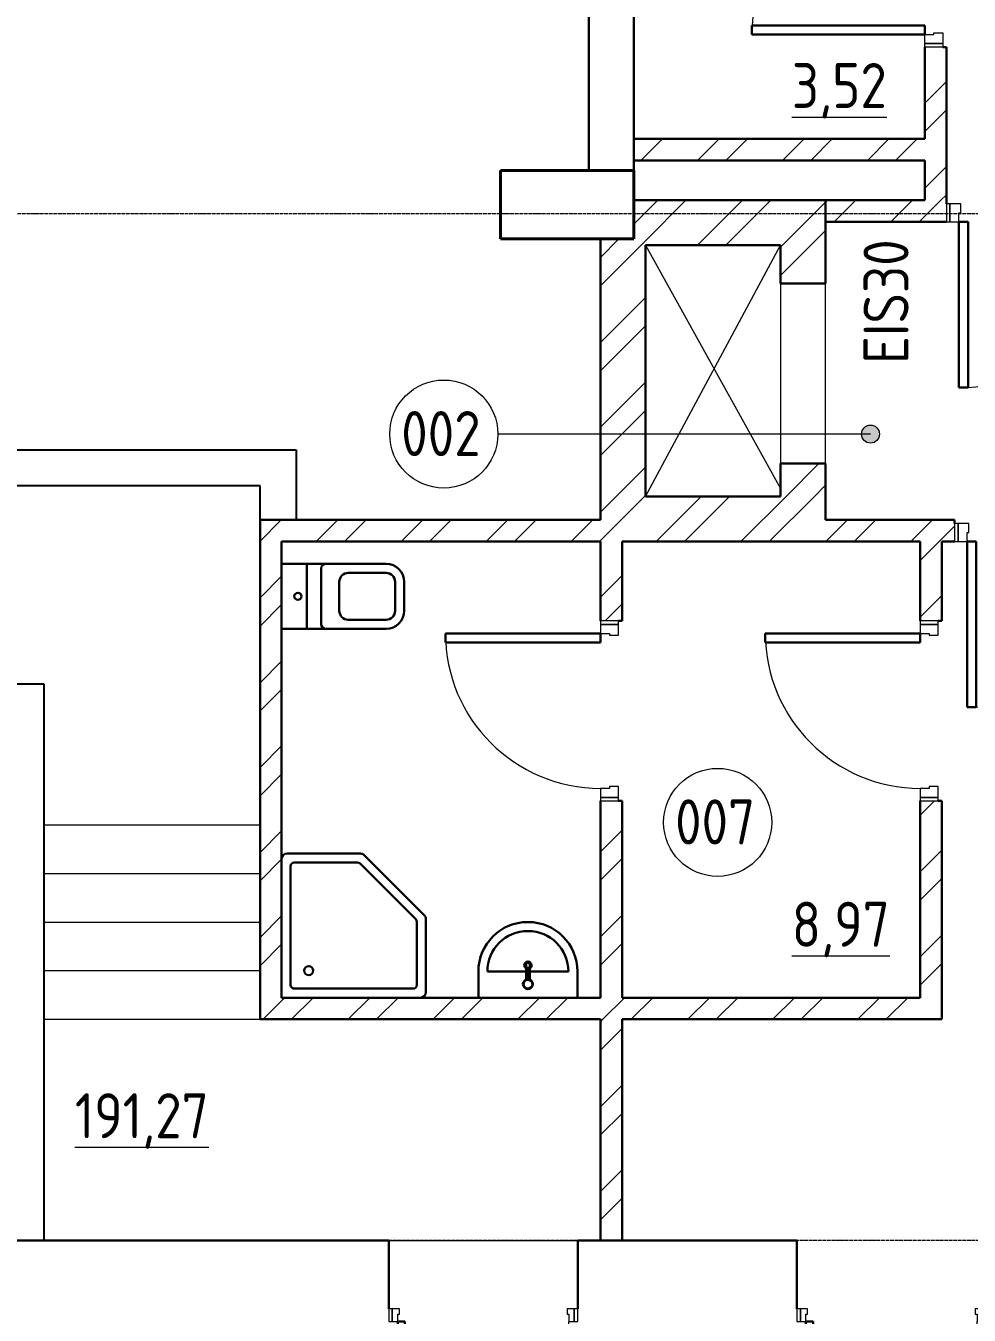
# Model space of a CAD drawing. Header units: millimetres. Extents: x -695119 to 412940, y -249585 to 622758.
# Drawn here: x -290503 to -285267, y 546611 to 553769 of the extents above; entities that cross this region are included whole.
import ezdxf

# ---------------------------------------------------------------- set-up
doc = ezdxf.new("R2010")
doc.units = ezdxf.units.MM
doc.linetypes.add('ADSK_Линия сетки', pattern=[25, 20, -2.5, 0, -2.5])
doc.linetypes.add('Сверху', pattern=[3.96875, 2.38125, -1.5875])
for name, color, linetype, lineweight in [('Двери', 8, 'Continuous', 9), ('Каркас_Импост', 8, 'Continuous', 9), ('Лестницы', 8, 'Continuous', 9), ('Линии', 7, 'Continuous', 9), ('Марки помещений', 8, 'Continuous', 20), ('Монтажный зазор', 8, 'Continuous', 9), ('Несущие колонны', 252, 'Continuous', 18), ('Оси', 252, 'Continuous', 9), ('Панель', 252, 'Continuous', 30), ('Перекрытия', 7, 'Continuous', 18), ('Средние линии', 8, 'Continuous', 30), ('Стены разрез', 7, 'Continuous', 30), ('Текстовые примечания', 7, 'Continuous', 9), ('Тонкие линии', 7, 'Continuous', 18), ('Элементы узлов', 8, 'Continuous', 18)]:
    doc.layers.add(name, color=color, linetype=linetype, lineweight=lineweight)
doc.layers.add('Стены', color=194, linetype='Continuous')
doc.styles.add('GOST Common_2', font='', dxfattribs={"width": 0.9, "height": 250})
doc.styles.get('GOST Common_2').set_extended_font_data('GOST type B')
pattern_1 = [(45, (-308602.84, 531665.36), (-235.7317, 235.7317), []), (45, (-308445.7, 531665.36), (-235.7317, 235.7317), [])]

# ---------------------------------------------------------------- blocks, each defined once
blk = doc.blocks.new('ADSK_КолоннаЖБ_Прямоугольная1 - Ш_380x740 мм-1595554-План подвала смеж')
at = {"layer": 'Несущие колонны', "lineweight": 40}
for p, q in [((-370, 190), (370, 190)), ((-370, -190), (-370, 190)), ((370, 190), (370, -190)), ((370, -190), (-370, -190))]:
    blk.add_line(p, q, dxfattribs=at)
blk = doc.blocks.new('AC_Дверь_Однопольная_Деревянная - Ш_Кухня_1000х2200h Л-1557490-План подвала смеж')
at = {"layer": 'Каркас_Импост'}
for p, q in [((-430, 60), (-480, 60)), ((-480, 60), (-480, -40)), ((-430, 10), (-430, 60)), ((-420, 10), (-430, 10)), ((-420, -40), (-420, 10)), ((430, 10), (420, 10)), ((420, 10), (420, -40)), ((480, 60), (430, 60)), ((430, 60), (430, 10)), ((480, -40), (480, 60)), ((-480, -40), (-420, -40)), ((420, -40), (480, -40))]:
    blk.add_line(p, q, dxfattribs=at)
at = {"layer": 'Монтажный зазор'}
for p, q in [((-480, 60), (-500, 60)), ((-500, 60), (-500, -40)), ((-480, -40), (-480, 60)), ((500, 60), (480, 60)), ((480, 60), (480, -40)), ((500, -40), (500, 60)), ((-500, -40), (-480, -40)), ((480, -40), (500, -40))]:
    blk.add_line(p, q, dxfattribs=at)
at = {"layer": 'Панель'}
for p, q in [((430, 920), (380, 920)), ((380, 920), (380, 60)), ((430, 60), (430, 920)), ((380, 60), (430, 60))]:
    blk.add_line(p, q, dxfattribs=at)
at = {"layer": 'Панель', "lineweight": 9}
blk.add_arc((430, 60), 860, 90, 180, dxfattribs=at)
blk = doc.blocks.new('AC_Дверь_Однопольная_Стальная - Ш_1050х2200h _ Подвал_ Л-1450125-План подвала смеж')
at = {"layer": 'Каркас_Импост'}
for p, q in [((-475, 225), (-505, 225)), ((-505, 225), (-505, 155)), ((-475, 185), (-475, 225)), ((505, 225), (475, 225)), ((475, 225), (475, 185)), ((505, 155), (505, 225)), ((-505, 155), (-465, 155)), ((-465, 185), (-475, 185)), ((-465, 155), (-465, 185)), ((475, 185), (465, 185)), ((465, 185), (465, 155)), ((465, 155), (505, 155))]:
    blk.add_line(p, q, dxfattribs=at)
at = {"layer": 'Монтажный зазор'}
for p, q in [((-505, 225), (-525, 225)), ((-525, 225), (-525, 155)), ((-505, 155), (-505, 225)), ((525, 225), (505, 225)), ((505, 225), (505, 155)), ((525, 155), (525, 225)), ((-525, 155), (-505, 155)), ((505, 155), (525, 155))]:
    blk.add_line(p, q, dxfattribs=at)
at = {"layer": 'Панель'}
for p, q in [((475, 1175), (435, 1175)), ((435, 1175), (435, 225)), ((475, 225), (475, 1175)), ((435, 225), (475, 225))]:
    blk.add_line(p, q, dxfattribs=at)
at = {"layer": 'Панель', "lineweight": 9}
blk.add_arc((475, 225), 950, 90, 180, dxfattribs=at)
blk = doc.blocks.new('AC_Дверь_Однопольная_Деревянная - Ш_Тех__1060х2200h Л-2192255-План подвала смеж')
at = {"layer": 'Каркас_Импост'}
for p, q in [((-460, 60), (-510, 60)), ((-510, 60), (-510, -40)), ((-460, 10), (-460, 60)), ((-450, 10), (-460, 10)), ((-450, -40), (-450, 10)), ((460, 10), (450, 10)), ((450, 10), (450, -40)), ((510, 60), (460, 60)), ((460, 60), (460, 10)), ((510, -40), (510, 60)), ((-510, -40), (-450, -40)), ((450, -40), (510, -40))]:
    blk.add_line(p, q, dxfattribs=at)
at = {"layer": 'Монтажный зазор'}
for p, q in [((-510, 60), (-530, 60)), ((-530, 60), (-530, -40)), ((-510, -40), (-510, 60)), ((530, 60), (510, 60)), ((510, 60), (510, -40)), ((530, -40), (530, 60)), ((-530, -40), (-510, -40)), ((510, -40), (530, -40))]:
    blk.add_line(p, q, dxfattribs=at)
at = {"layer": 'Панель'}
for p, q in [((460, 980), (410, 980)), ((410, 980), (410, 60)), ((460, 60), (460, 980)), ((410, 60), (460, 60))]:
    blk.add_line(p, q, dxfattribs=at)
at = {"layer": 'Панель', "lineweight": 9}
blk.add_arc((460, 60), 920, 90, 180, dxfattribs=at)
blk = doc.blocks.new('Дверь-Проем - 1000x 1060 мм-3565589-План подвала смеж')
at = {"layer": 'Средние линии'}
for p, q in [((-508.2, 125), (-508.2, -125)), ((491.8, -125), (491.8, 125))]:
    blk.add_line(p, q, dxfattribs=at)
at = {"layer": 'Элементы узлов', "linetype": 'Сверху', "lineweight": 9}
for p, q in [((491.8, 125), (-508.2, 125)), ((-508.2, -125), (491.8, -125))]:
    blk.add_line(p, q, dxfattribs=at)
blk = doc.blocks.new('AC_Дверь_Однопольная_Деревянная - Ш_Кухня_1100х2200h-1557482-План подвала смеж')
at = {"layer": 'Каркас_Импост'}
for p, q in [((-530, 60), (-480, 60)), ((-530, -40), (-530, 60)), ((-480, 60), (-480, 10)), ((-480, 10), (-470, 10)), ((-470, 10), (-470, -40)), ((470, 10), (480, 10)), ((470, -40), (470, 10)), ((480, 60), (530, 60)), ((480, 10), (480, 60)), ((530, 60), (530, -40)), ((-470, -40), (-530, -40)), ((530, -40), (470, -40))]:
    blk.add_line(p, q, dxfattribs=at)
at = {"layer": 'Монтажный зазор'}
for p, q in [((-550, 60), (-530, 60)), ((-550, -40), (-550, 60)), ((-530, 60), (-530, -40)), ((530, 60), (550, 60)), ((530, -40), (530, 60)), ((550, 60), (550, -40)), ((-530, -40), (-550, -40)), ((550, -40), (530, -40))]:
    blk.add_line(p, q, dxfattribs=at)
at = {"layer": 'Панель'}
for p, q in [((-480, 1020), (-430, 1020)), ((-480, 60), (-480, 1020)), ((-430, 1020), (-430, 60)), ((-430, 60), (-480, 60))]:
    blk.add_line(p, q, dxfattribs=at)
at = {"layer": 'Панель', "lineweight": 9}
blk.add_arc((-480, 60), 960, 0, 90, dxfattribs=at)
blk = doc.blocks.new('ADSK_Марка_Помещение_ОдноЗначение_Номер - Номер-462100-План подвала смеж')
at = {"layer": 'Марки помещений'}
blk.add_circle((0, 0), 3, dxfattribs=at)

msp = doc.modelspace()

# ---------------------------------------------------------------- hatches: boundary and pattern name
at = {"layer": 'Марки помещений'}
h = msp.add_hatch(color=256, dxfattribs=at)
edge = h.paths.add_edge_path()
edge.add_arc((-285814.976, 551502.573), 50, 0, 360)
at = {"layer": 'Стены разрез', "lineweight": 9}
h = msp.add_hatch(dxfattribs=at)
h.set_pattern_fill('FP_2', color=256, style=0, pattern_type=2)
h.set_pattern_definition(pattern_1)
h.paths.add_polyline_path([(-285393.82, 552800.625), (-285393.82, 553650.625), (-285513.82, 553650.625), (-285513.82, 552800.625)])
h.paths.add_polyline_path([(-285513.82, 554750.625), (-285393.82, 554750.625), (-285393.82, 555440.625), (-285513.82, 555440.625), (-285513.82, 555320.625)])
h = msp.add_hatch(dxfattribs=at)
h.set_pattern_fill('FP_2', color=256, style=0, pattern_type=2)
h.set_pattern_definition(pattern_1)
h.paths.add_polyline_path([(-286230.045, 553021.331), (-285513.82, 553021.331), (-285513.82, 553141.331), (-287128.82, 553141.331), (-287128.82, 553021.331)])
h = msp.add_hatch(dxfattribs=at)
h.set_pattern_fill('FP_2', color=256, style=0, pattern_type=2)
h.set_pattern_definition(pattern_1)
h.paths.add_polyline_path([(-286230.045, 552550.625), (-286063.82, 552550.625), (-286063.82, 552800.625), (-287128.82, 552800.625), (-287128.82, 552660.625), (-287063.82, 552660.625), (-287063.82, 552550.625), (-286313.82, 552550.625)])
h = msp.add_hatch(dxfattribs=at)
h.set_pattern_fill('FP_2', color=256, style=0, pattern_type=2)
h.set_pattern_definition(pattern_1)
h.paths.add_polyline_path([(-284233.82, 552680.625), (-284233.82, 552800.625), (-284333.82, 552800.625), (-284333.82, 552680.625)])
h.paths.add_polyline_path([(-285393.82, 552680.625), (-285393.82, 552800.625), (-286063.82, 552800.625), (-286063.82, 552680.625)])
h = msp.add_hatch(dxfattribs=at)
h.set_pattern_fill('FP_2', color=256, style=0, pattern_type=2)
h.set_pattern_definition(pattern_1)
h.paths.add_polyline_path([(-287313.82, 551155.625), (-287063.82, 551155.625), (-287063.82, 552660.625), (-287128.82, 552660.625), (-287128.82, 552585.625), (-287313.82, 552585.625), (-287313.82, 552035.65)])
h = msp.add_hatch(dxfattribs=at)
h.set_pattern_fill('FP_2', color=256, style=0, pattern_type=2)
h.set_pattern_definition(pattern_1)
h.paths.add_polyline_path([(-286313.82, 551155.625), (-286063.82, 551155.625), (-286063.82, 551338.489), (-286313.82, 551338.489)])
h.paths.add_polyline_path([(-286063.82, 552338.489), (-286063.82, 552550.625), (-286313.82, 552550.625), (-286313.82, 552338.489), (-286230.045, 552338.489)])
h = msp.add_hatch(dxfattribs=at)
h.set_pattern_fill('FP_2', color=256, style=0, pattern_type=2)
h.set_pattern_definition(pattern_1)
h.paths.add_polyline_path([(-287313.82, 550905.625), (-286063.82, 550905.625), (-286063.82, 551155.625), (-287313.82, 551155.625), (-287313.82, 551025.625)])
h = msp.add_hatch(dxfattribs=at)
h.set_pattern_fill('FP_2', color=256, style=0, pattern_type=2)
h.set_pattern_definition(pattern_1)
h.paths.add_polyline_path([(-289203.056, 548253.536), (-289083.056, 548253.536), (-289083.056, 551025.625), (-289203.056, 551025.625), (-289203.056, 549541.667)])
h = msp.add_hatch(dxfattribs=at)
h.set_pattern_fill('FP_2', color=256, style=0, pattern_type=2)
h.set_pattern_definition(pattern_1)
h.paths.add_polyline_path([(-287313.82, 550905.625), (-287313.82, 551025.625), (-289083.056, 551025.625), (-289083.056, 550905.625)])
h = msp.add_hatch(dxfattribs=at)
h.set_pattern_fill('FP_2', color=256, style=0, pattern_type=2)
h.set_pattern_definition(pattern_1)
h.paths.add_polyline_path([(-285538.82, 550905.625), (-285348.82, 550905.625), (-285348.82, 551025.625), (-286063.82, 551025.625), (-286063.82, 550905.625)])
h.paths.add_polyline_path([(-284288.82, 550905.625), (-284233.82, 550905.625), (-284233.82, 551025.625), (-284288.82, 551025.625), (-284288.82, 551005.625)])
h = msp.add_hatch(dxfattribs=at)
h.set_pattern_fill('FP_2', color=256, style=0, pattern_type=2)
h.set_pattern_definition(pattern_1)
h.paths.add_polyline_path([(-287313.82, 548373.536), (-287193.82, 548373.536), (-287193.82, 549465.625), (-287313.82, 549465.625)])
h.paths.add_polyline_path([(-287213.82, 550465.625), (-287193.82, 550465.625), (-287193.82, 550905.625), (-287313.82, 550905.625), (-287313.82, 550465.625)])
h = msp.add_hatch(dxfattribs=at)
h.set_pattern_fill('FP_2', color=256, style=0, pattern_type=2)
h.set_pattern_definition(pattern_1)
h.paths.add_polyline_path([(-285418.82, 548253.536), (-285418.82, 549465.625), (-285538.82, 549465.625), (-285538.82, 548253.536)])
h.paths.add_polyline_path([(-285538.82, 550465.625), (-285418.82, 550465.625), (-285418.82, 550905.625), (-285538.82, 550905.625)])
h = msp.add_hatch(dxfattribs=at)
h.set_pattern_fill('FP_2', color=256, style=0, pattern_type=2)
h.set_pattern_definition(pattern_1)
h.paths.add_polyline_path([(-285538.82, 548253.536), (-285538.82, 548373.536), (-289083.056, 548373.536), (-289083.056, 548253.536), (-286230.045, 548253.536)])
h = msp.add_hatch(dxfattribs=at)
h.set_pattern_fill('FP_2', color=256, style=0, pattern_type=2)
h.set_pattern_definition(pattern_1)
h.paths.add_polyline_path([(-287313.82, 547025.625), (-287193.82, 547025.625), (-287193.82, 548253.536), (-287313.82, 548253.536), (-287313.82, 547047.684)])

# ---------------------------------------------------------------- linework, layer by layer
at = {"layer": 'Лестницы'}
for p, q in [((-290403.056, 549333.536), (-289203.056, 549333.536)), ((-290403.056, 549063.536), (-289203.056, 549063.536)), ((-290403.056, 549063.536), (-289203.056, 549063.536)), ((-290403.056, 548793.536), (-289203.056, 548793.536)), ((-290403.056, 548793.536), (-289203.056, 548793.536)), ((-290403.056, 548523.536), (-289203.056, 548523.536)), ((-290403.056, 548523.536), (-289203.056, 548523.536)), ((-290403.056, 548253.536), (-289203.056, 548253.536)), ((-290403.056, 548253.536), (-289203.056, 548253.536))]:
    msp.add_line(p, q, dxfattribs=at)
at = {"layer": 'Линии', "lineweight": 30}
for p, q in [((-289083.056, 550781.868), (-288503.056, 550781.868)), ((-288943.056, 550781.868), (-288943.056, 550421.868)), ((-288503.056, 550781.868), (-288483.547, 550779.946)), ((-288483.547, 550779.946), (-288464.788, 550774.256)), ((-288863.056, 550601.868), (-288863.056, 550756.868)), ((-288713.056, 550731.868), (-288503.056, 550731.868)), ((-288464.788, 550774.256), (-288447.499, 550765.015)), ((-288447.499, 550765.015), (-288432.345, 550752.578)), ((-288432.345, 550752.578), (-288419.909, 550737.425)), ((-288419.909, 550737.425), (-288410.668, 550720.136)), ((-288410.668, 550720.136), (-288404.978, 550701.377)), ((-288763.056, 550601.868), (-288763.056, 550681.868)), ((-288453.056, 550681.868), (-288453.056, 550601.868)), ((-288404.978, 550701.377), (-288403.056, 550681.868)), ((-288403.056, 550681.868), (-288403.056, 550521.868)), ((-288863.056, 550446.868), (-288863.056, 550601.868)), ((-288763.056, 550521.868), (-288763.056, 550601.868)), ((-288453.056, 550601.868), (-288453.056, 550521.868)), ((-288404.978, 550502.359), (-288410.668, 550483.599)), ((-288403.056, 550521.868), (-288404.978, 550502.359)), ((-288503.056, 550421.868), (-289083.056, 550421.868)), ((-288503.056, 550471.868), (-288713.056, 550471.868)), ((-288483.547, 550423.789), (-288503.056, 550421.868)), ((-288464.788, 550429.48), (-288483.547, 550423.789)), ((-288447.499, 550438.721), (-288464.788, 550429.48)), ((-288432.345, 550451.157), (-288447.499, 550438.721)), ((-288419.909, 550466.311), (-288432.345, 550451.157)), ((-288410.668, 550483.599), (-288419.909, 550466.311)), ((-288645.483, 549173.536), (-289053.056, 549173.536)), ((-288291.843, 548832.323), (-288624.269, 549164.749)), ((-289033.056, 549103.536), (-289033.056, 548443.536)), ((-288662.051, 549123.536), (-289013.056, 549123.536)), ((-288338.914, 548808.683), (-288647.909, 549117.678)), ((-288333.056, 548443.536), (-288333.056, 548794.541)), ((-288283.056, 548403.536), (-288283.056, 548811.109)), ((-287726.196, 548554.654), (-287726.196, 548558.536)), ((-287706.196, 548558.536), (-287706.196, 548554.654)), ((-287991.196, 548518.536), (-287991.196, 548373.536)), ((-287941.196, 548518.536), (-287726.196, 548518.536)), ((-287726.196, 548531.946), (-287726.196, 548554.654)), ((-287726.196, 548473.716), (-287726.196, 548531.946)), ((-287722.196, 548518.799), (-287722.196, 548539.544)), ((-287722.196, 548473.136), (-287722.196, 548518.799)), ((-287711.196, 548539.544), (-287721.196, 548539.544)), ((-287710.196, 548539.544), (-287710.196, 548518.799)), ((-287710.196, 548518.799), (-287710.196, 548473.136)), ((-287706.196, 548554.654), (-287706.196, 548531.946)), ((-287706.196, 548531.946), (-287706.196, 548473.716)), ((-287706.196, 548518.536), (-287491.196, 548518.536)), ((-287441.196, 548373.536), (-287441.196, 548518.536)), ((-289013.056, 548423.536), (-288353.056, 548423.536))]:
    msp.add_line(p, q, dxfattribs=at)
for centre, radius in [((-288993.056, 550601.868), 19.627), ((-288933.056, 548523.536), 25)]:
    msp.add_circle(centre, radius, dxfattribs=at)
for centre, radius, start, end in [((-288838.056, 550756.868), 25, 90, 180), ((-288713.056, 550681.868), 50, 90, 180), ((-288503.056, 550681.868), 50, 0, 90), ((-288713.056, 550521.868), 50, 180, 270), ((-288503.056, 550521.868), 50, 270, 0), ((-288838.056, 550446.868), 25, 180, 270), ((-289053.056, 549143.536), 30, 90, 180), ((-288645.483, 549143.536), 30, 45, 90), ((-289013.056, 549103.536), 20, 90, 180), ((-288662.051, 549103.536), 20, 45, 90), ((-288353.056, 548794.541), 20, 0, 45), ((-288313.056, 548811.109), 30, 0, 45), ((-287716.196, 548518.536), 275, 0, 180), ((-287716.196, 548518.536), 225, 0, 180), ((-287716.196, 548553.536), 20, 0, 180), ((-287716.196, 548553.536), 20, 180, 240), ((-287716.196, 548553.536), 20, 300, 0), ((-289013.056, 548443.536), 20, 180, 270), ((-288353.056, 548443.536), 20, 270, 0), ((-287716.196, 548448.536), 27.5, 101.0776411, 180), ((-287716.196, 548448.536), 27.5, 180, 0), ((-287716.196, 548448.536), 24.5, 0, 180), ((-287716.196, 548448.536), 24.5, 180, 0), ((-287716.196, 548448.536), 27.5, 0, 78.9231041), ((-288313.056, 548403.536), 30, 270, 0)]:
    msp.add_arc(centre, radius, start, end, dxfattribs=at)
for start_param, end_param in [(1.57079633, 3.14159265), (0, 1.57079633)]:
    msp.add_ellipse((-287716.196, 548558.536), major_axis=(10, 0), ratio=0.96592583, start_param=start_param, end_param=end_param, dxfattribs=at)
at = {"layer": 'Марки помещений'}
msp.add_line((-285814.976, 551502.573), (-287883.222, 551502.573), dxfattribs=at)
msp.add_circle((-285814.976, 551502.573), 50, dxfattribs=at)
at = {"layer": 'Несущие колонны', "lineweight": 40}
for p, q in [((-287128.82, 552965.625), (-287868.82, 552965.625)), ((-287868.82, 552965.625), (-287868.82, 552585.625)), ((-287128.82, 552800.625), (-287128.82, 552965.625)), ((-287868.82, 552585.625), (-287313.82, 552585.625))]:
    msp.add_line(p, q, dxfattribs=at)
at = {"layer": 'Несущие колонны'}
for p, q in [((-287128.82, 552660.625), (-287128.82, 552800.625)), ((-287128.82, 552585.625), (-287128.82, 552660.625)), ((-287313.82, 552585.625), (-287128.82, 552585.625))]:
    msp.add_line(p, q, dxfattribs=at)
at = {"layer": 'Оси', "linetype": 'ADSK_Линия сетки'}
for p, q in [((-278255.966, 552725.625), (-349011.098, 552725.625)), ((-278255.966, 547025.625), (-349011.098, 547025.625))]:
    msp.add_line(p, q, dxfattribs=at)
at = {"layer": 'Перекрытия', "color": 49, "true_color": 0x464646}
for p, q in [((-290403.056, 549333.536), (-289203.056, 549333.536)), ((-288488.82, 547025.625), (-287438.82, 547025.625))]:
    msp.add_line(p, q, dxfattribs=at)
at = {"layer": 'Стены'}
for p, q in [((-287128.82, 552800.625), (-287128.82, 552585.625)), ((-287128.82, 552585.625), (-287313.82, 552585.625)), ((-304698.82, 551415.626), (-289003.056, 551415.626)), ((-289003.056, 551415.626), (-289003.056, 551025.625)), ((-289203.056, 551215.626), (-304698.82, 551215.626)), ((-289203.056, 551025.625), (-289203.056, 551215.626)), ((-304698.82, 550115.626), (-290403.056, 550115.626)), ((-290403.056, 550115.626), (-290403.056, 547025.625))]:
    msp.add_line(p, q, dxfattribs=at)
at = {"layer": 'Стены разрез'}
for p, q in [((-287378.82, 558425.625), (-287378.82, 552965.743)), ((-287128.82, 552965.743), (-287128.82, 558425.625)), ((-285513.82, 553650.625), (-285513.82, 553141.331)), ((-285393.82, 553650.625), (-285413.82, 553650.625)), ((-285393.82, 552780.625), (-285393.82, 553650.625)), ((-285513.82, 553141.331), (-287128.82, 553141.331)), ((-287128.82, 553021.331), (-285513.82, 553021.331)), ((-285513.82, 553021.331), (-285513.82, 552800.625)), ((-287378.82, 552965.743), (-287128.82, 552965.743)), ((-285513.82, 552800.625), (-287128.82, 552800.625)), ((-286063.82, 552338.489), (-286063.82, 552800.625)), ((-286063.82, 552680.625), (-285393.82, 552680.625)), ((-287313.82, 552585.625), (-287313.82, 551025.625)), ((-287063.82, 552550.625), (-286313.82, 552550.625)), ((-287063.82, 551155.625), (-287063.82, 552550.625)), ((-286313.82, 552550.625), (-286313.82, 552338.489)), ((-286313.82, 551338.489), (-286313.82, 551155.625)), ((-286063.82, 551025.625), (-286063.82, 551338.489)), ((-286313.82, 551155.625), (-287063.82, 551155.625)), ((-289203.056, 551025.625), (-289203.056, 548253.536)), ((-287313.82, 551025.625), (-289203.056, 551025.625)), ((-285348.82, 551025.625), (-286063.82, 551025.625)), ((-285348.82, 551005.625), (-285348.82, 551025.625)), ((-289083.056, 548373.536), (-289083.056, 550905.625)), ((-289083.056, 550905.625), (-287313.82, 550905.625)), ((-287313.82, 550905.625), (-287313.82, 550465.625)), ((-287193.82, 550465.625), (-287193.82, 550905.625)), ((-287193.82, 550905.625), (-285538.82, 550905.625)), ((-285538.82, 550905.625), (-285538.82, 550465.625)), ((-285418.82, 550465.625), (-285418.82, 550905.625)), ((-285418.82, 550905.625), (-285348.82, 550905.625)), ((-287213.82, 550465.625), (-287193.82, 550465.625)), ((-285438.82, 550465.625), (-285418.82, 550465.625)), ((-287313.82, 549465.625), (-287313.82, 548373.536)), ((-287193.82, 549465.625), (-287213.82, 549465.625)), ((-287193.82, 548373.536), (-287193.82, 549465.625)), ((-285538.82, 549465.625), (-285538.82, 548373.536)), ((-285418.82, 549465.625), (-285438.82, 549465.625)), ((-285418.82, 548253.536), (-285418.82, 549465.625)), ((-287313.82, 548373.536), (-289083.056, 548373.536)), ((-285538.82, 548373.536), (-287193.82, 548373.536)), ((-289203.056, 548253.536), (-287313.82, 548253.536)), ((-287313.82, 548253.536), (-287313.82, 547025.625)), ((-287193.82, 548253.536), (-285418.82, 548253.536)), ((-287193.82, 547025.625), (-287193.82, 548253.536)), ((-305088.82, 547025.625), (-288488.82, 547025.625)), ((-288488.82, 546645.625), (-288488.82, 547025.625)), ((-286223.823, 547025.625), (-287438.82, 547025.625)), ((-287438.82, 547025.625), (-287438.82, 546645.625)), ((-286223.823, 546645.625), (-286223.823, 547025.625))]:
    msp.add_line(p, q, dxfattribs=at)
at = {"layer": 'Тонкие линии'}
for p, q in [((-287063.82, 552550.625), (-286313.82, 551200.625)), ((-287063.82, 551155.625), (-286313.82, 552550.625)), ((-286313.82, 552550.625), (-286313.82, 551200.625))]:
    msp.add_line(p, q, dxfattribs=at)

# ---------------------------------------------------------------- block references
at = {"layer": 'Двери'}
for name, p, rotation in [('AC_Дверь_Однопольная_Деревянная - Ш_Кухня_1100х2200h-1557482-План подвала смеж', (-285453.82, 554200.625), 89.9999999999999), ('AC_Дверь_Однопольная_Деревянная - Ш_Тех__1060х2200h Л-2192255-План подвала смеж', (-284863.82, 552740.625), 180), ('Дверь-Проем - 1000x 1060 мм-3565589-План подвала смеж', (-286188.82, 551830.3), 269.9999999999998), ('AC_Дверь_Однопольная_Деревянная - Ш_Тех__1060х2200h Л-2192255-План подвала смеж', (-284818.82, 550965.625), 180), ('AC_Дверь_Однопольная_Деревянная - Ш_Кухня_1000х2200h Л-1557490-План подвала смеж', (-287253.82, 549965.625), 89.99999999999986), ('AC_Дверь_Однопольная_Деревянная - Ш_Кухня_1000х2200h Л-1557490-План подвала смеж', (-285478.82, 549965.625), 90), ('AC_Дверь_Однопольная_Стальная - Ш_1050х2200h _ Подвал_ Л-1450125-План подвала смеж', (-287963.82, 546800.625), 180), ('AC_Дверь_Однопольная_Стальная - Ш_1050х2200h _ Подвал_ Л-1450125-План подвала смеж', (-285698.823, 546800.625), 180)]:
    msp.add_blockref(name, p, dxfattribs=dict(at, rotation=rotation))
at = {"layer": 'Марки помещений', "xscale": 99.99999999999993, "yscale": 99.99999999999993, "zscale": 99.99999999999993}
for p in [(-288183.222, 551502.573), (-286663.307, 549346.641)]:
    msp.add_blockref('ADSK_Марка_Помещение_ОдноЗначение_Номер - Номер-462100-План подвала смеж', p, dxfattribs=at)
at = {"layer": 'Несущие колонны', "lineweight": 40}
msp.add_blockref('ADSK_КолоннаЖБ_Прямоугольная1 - Ш_380x740 мм-1595554-План подвала смеж', (-287498.82, 552775.625), dxfattribs=at)

# ---------------------------------------------------------------- texts
at = {"layer": 'Марки помещений', "lineweight": 9, "char_height": 250, "attachment_point": 1, "style": 'GOST Common_2'}
for s, insert, width in [('\\L3,52', (-286251.626, 553562.622), 678.22762), ('002', (-288419.479, 551630.298), 584.43019), ('007', (-286899.564, 549474.366), 584.43019), ('\\L8,97', (-286251.626, 548906.112), 678.22762), ('\\L191,27', (-290230.727, 547843.095), 952.40475)]:
    msp.add_mtext(s, dxfattribs=dict(at, insert=insert, width=width))
at = {"layer": 'Текстовые примечания', "color": 1, "true_color": 0xff0000, "insert": (-285853.719, 551892.433), "char_height": 250, "width": 880.25288, "attachment_point": 1, "rotation": 90, "style": 'GOST Common_2'}
msp.add_mtext('EIS30', dxfattribs=at)

doc.saveas('drawing.dxf')
